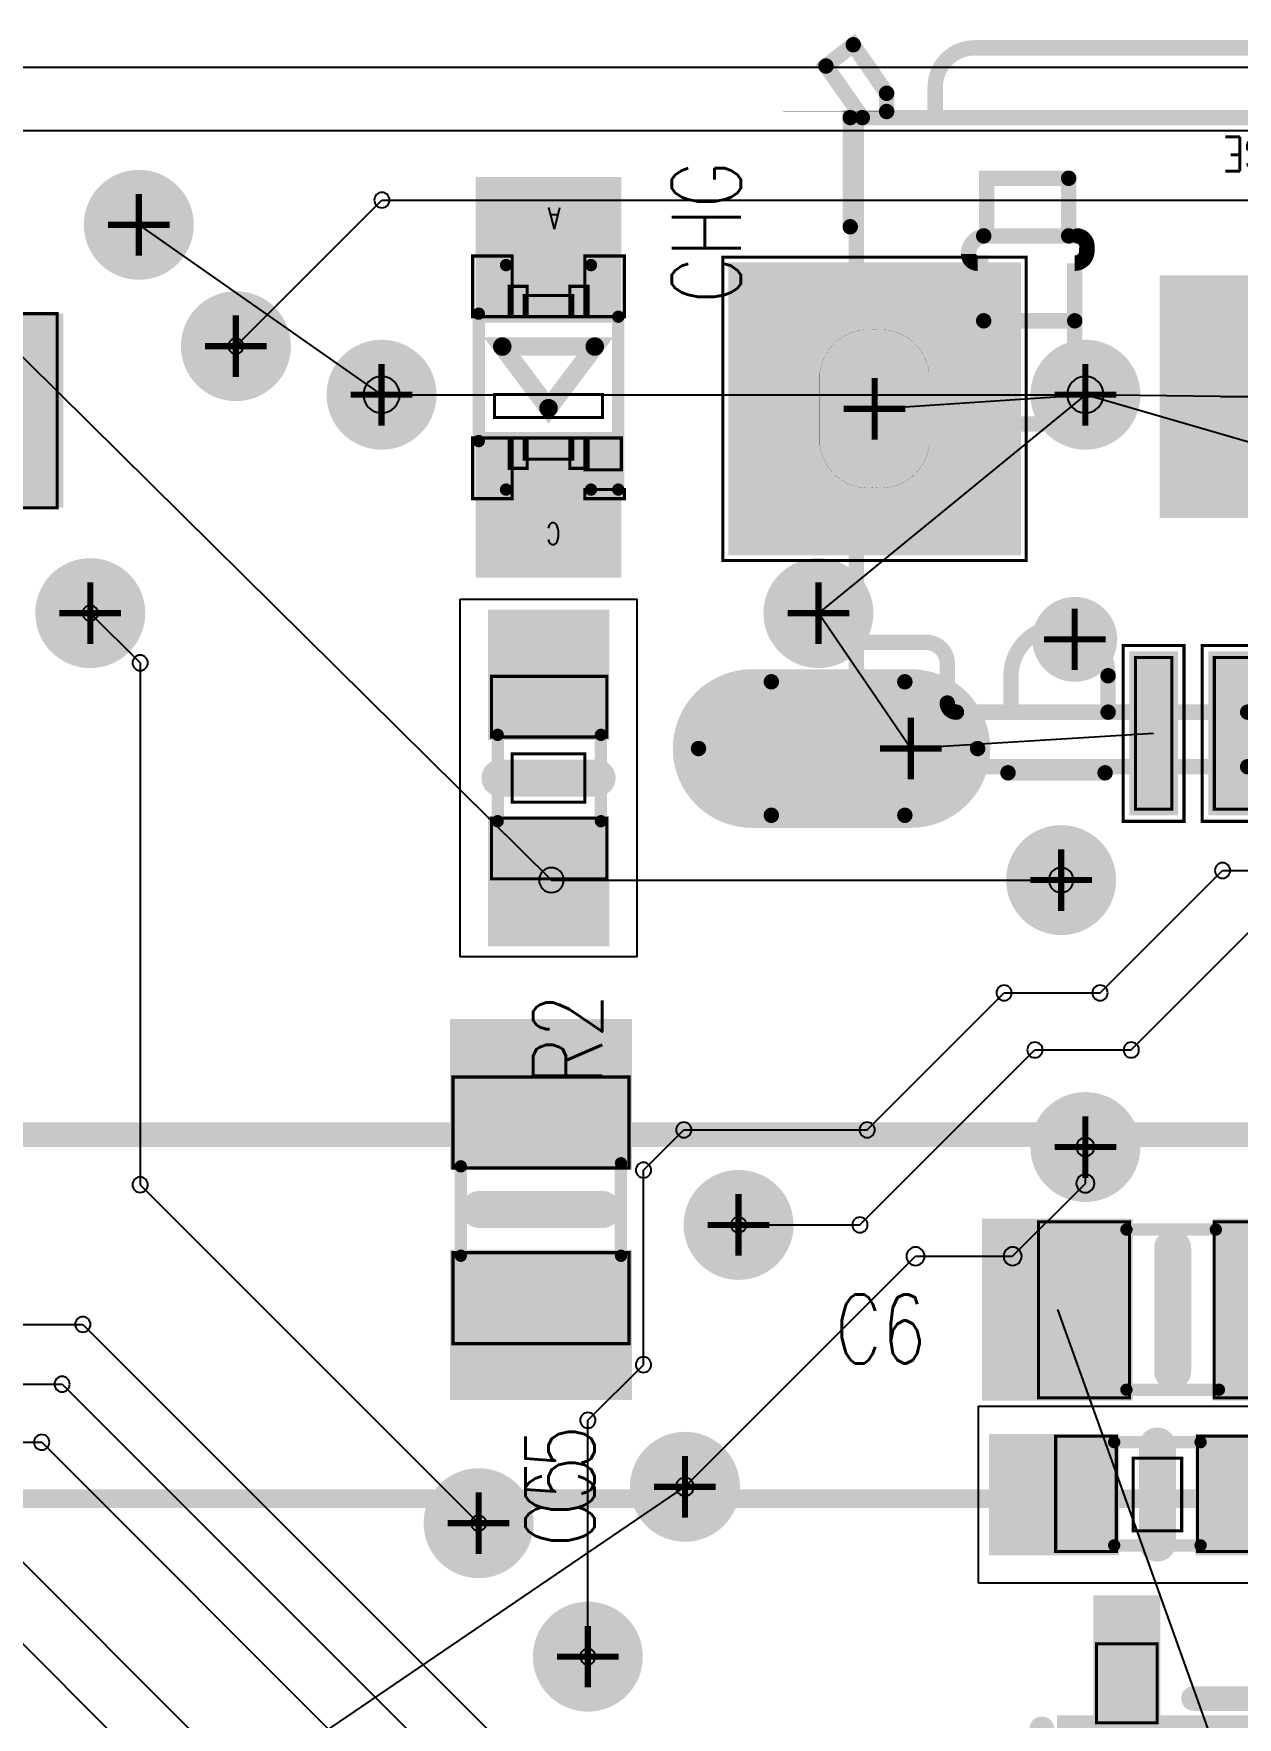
# Model space of a CAD drawing. Extents: x 0 to 113, y -1 to 56.
# Drawn here: x 32.33 to 42.25, y 40.9 to 54.78 of the extents above; entities that cross this region are included whole.
import ezdxf
from ezdxf.enums import TextEntityAlignment as Align

# ---------------------------------------------------------------- set-up
doc = ezdxf.new("R2010")
doc.units = 0
doc.header["$MEASUREMENT"] = 0
for name, pattern in [('KEEPOUT_10000000$0', [2, 1, 1]), ('POUR_01_-1_0_000000', [2, 1, 1]), ('SIG_0', [2, 1, 1]), ('SIG_28', [2, 1, 1]), ('SIG_29', [2, 1, 1]), ('SIG_30', [2, 1, 1]), ('SIG_34', [2, 1, 1]), ('SIG_70', [2, 1, 1]), ('SIG_72', [2, 1, 1]), ('SIG_73', [2, 1, 1]), ('SIG_74', [2, 1, 1]), ('SIG_79', [2, 1, 1])]:
    doc.linetypes.add(name, pattern=pattern)
doc.layers.get('0').update_dxf_attribs({"linetype": 'CONTINUOUS'})
for name, color, linetype in [('BOARD_OUTLINE_00', 254, 'CONTINUOUS'), ('DRIL_PLTE_THRU_01', 176, 'CONTINUOUS'), ('DRIL_PLTE_THRU_02', 255, 'CONTINUOUS'), ('DRIL_SYMBOL', 254, 'CONTINUOUS'), ('KEEPOUT_01', 130, 'CONTINUOUS'), ('LINK_00', 254, 'CONTINUOUS'), ('PADS_BOT', 253, 'CONTINUOUS'), ('PADS_INNER', 254, 'CONTINUOUS'), ('PADS_TOP', 254, 'CONTINUOUS'), ('PART_BOT_COPPER_15', 253, 'CONTINUOUS'), ('PART_BOT_COPPER_26', 254, 'CONTINUOUS'), ('PART_NAME_01', 254, 'CONTINUOUS'), ('PART_TOP_2DLINE_15', 253, 'CONTINUOUS'), ('PART_TOP_COPPER_07', 253, 'CONTINUOUS'), ('PART_TOP_COPPER_13', 136, 'CONTINUOUS'), ('PART_TOP_COPPER_14', 253, 'CONTINUOUS'), ('PART_TOP_COPPER_15', 253, 'CONTINUOUS'), ('PART_TOP_COPPER_21', 67, 'CONTINUOUS'), ('PART_TOP_COPPER_23', 186, 'CONTINUOUS'), ('PART_TOP_COPPER_26', 254, 'CONTINUOUS'), ('PART_TOP_TEXT_15', 253, 'CONTINUOUS'), ('POUR_HEADER_02', 34, 'CONTINUOUS'), ('TRACE_02', 34, 'CONTINUOUS')]:
    doc.layers.add(name, color=color, linetype=linetype)
doc.styles.add('W0$0064513333', font='simplex', dxfattribs={"width": 0.75})
doc.styles.add('W0$010322', font='simplex', dxfattribs={"width": 0.75})
doc.styles.add('W0$0206446667', font='simplex', dxfattribs={"width": 0.75})
doc.styles.add('W0$025806', font='simplex', dxfattribs={"width": 0.75})

# ---------------------------------------------------------------- blocks, each defined once
blk = doc.blocks.new('DRIL_SYMBOL_0$5')
at = {"layer": 'DRIL_SYMBOL', "const_width": 0.0508}
for points in [[(0, -0.254), (0, 0.254)], [(-0.254, 0), (0.254, 0)]]:
    blk.add_lwpolyline(points, dxfattribs=at)
blk = doc.blocks.new('DRIL_HOLE_0$5')
at = {"const_width": 0.25}
blk.add_lwpolyline([(-0.125, 0, 1), (0.125, 0, 1)], format="xyb", close=True, dxfattribs=at)
blk.add_blockref('DRIL_SYMBOL_0$5', (0, 0))
blk = doc.blocks.new('PAD_50')
at = {"const_width": 0.4532}
blk.add_lwpolyline([(0, -0.2266, 1), (0, 0.2266, 1)], format="xyb", close=True, dxfattribs=at)
blk = doc.blocks.new('PART_BODY_BOT_25')
at = {"layer": 'PART_BOT_COPPER_15', "const_width": 0.152}
blk.add_lwpolyline([(-14, -14.8), (-14, 20.2), (14, 20.2), (14, -14.8), (-14, -14.8)], dxfattribs=at)
at = {"layer": 'PART_BOT_COPPER_26', "const_width": 0.203}
blk.add_lwpolyline([(-17, -23), (-17, 23), (17, 23), (17, -23), (-17, -23)], dxfattribs=at)
blk = doc.blocks.new('SMOOTH_0$0254')
at = {"const_width": 0.0127}
blk.add_lwpolyline([(-0.00635, 0, 1), (0.00635, 0, 1)], format="xyb", close=True, dxfattribs=at)
blk = doc.blocks.new('SMOOTH_0$1524')
at = {"const_width": 0.0762}
blk.add_lwpolyline([(-0.0381, 0, 1), (0.0381, 0, 1)], format="xyb", close=True, dxfattribs=at)
blk = doc.blocks.new('PART_BODY_TOP_18')
at = {"layer": 'PART_TOP_COPPER_14', "const_width": 0.152}
blk.add_lwpolyline([(0.8, 0.8), (-0.8, 0.8), (-0.8, -0.8), (0.8, -0.8), (0.8, 0.8)], dxfattribs=at)
at = {"layer": 'PART_TOP_COPPER_23', "const_width": 0.0254}
for points in [[(-2.5, -0.8), (-2.5, 0.8), (-1.3, 0.8), (-1.3, -0.8)], [(1.3, -0.8), (1.3, 0.8), (2.5, 0.8), (2.5, -0.8)]]:
    blk.add_lwpolyline(points, close=True, dxfattribs=at)
at = {"layer": 'PART_TOP_COPPER_14'}
for p in [(-0.8, 0.8), (0.8, 0.8), (0.8, 0.8), (-0.8, -0.8), (0.8, -0.8)]:
    blk.add_blockref('SMOOTH_0$1524', p, dxfattribs=at)
at = {"layer": 'PART_TOP_COPPER_23'}
for p in [(-2.5, 0.8), (-1.3, 0.8), (1.3, 0.8), (2.5, 0.8), (-2.5, -0.8), (-1.3, -0.8), (1.3, -0.8), (2.5, -0.8)]:
    blk.add_blockref('SMOOTH_0$0254', p, dxfattribs=at)
at = {"layer": 'PART_TOP_TEXT_15', "style": 'W0$025806', "width": 0.75}
for s, p in [('C', (1.4, -0.4)), ('E', (-2.3, -0.5))]:
    blk.add_text(s, height=0.711, dxfattribs=at).set_placement(p)
blk = doc.blocks.new('DRIL_HOLE_0')
blk.add_lwpolyline([(0, 0, 1), (0, 0, 1)], format="xyb", close=True)
blk = doc.blocks.new('PAD_0')
blk.add_lwpolyline([(0, 0, 1), (0, 0, 1)], format="xyb", close=True)
blk = doc.blocks.new('PAD_25')
at = {"const_width": 1.5}
blk.add_lwpolyline([(-0.8, 0), (0.8, 0)], dxfattribs=at)
blk = doc.blocks.new('STK_TOP_26')
at = {"layer": 'DRIL_PLTE_THRU_01'}
blk.add_blockref('DRIL_HOLE_0', (0, 0), dxfattribs=at)
at = {"layer": 'DRIL_PLTE_THRU_02'}
blk.add_blockref('DRIL_HOLE_0', (0, 0), dxfattribs=at)
at = {"layer": 'PADS_BOT'}
blk.add_blockref('PAD_0', (0, 0), dxfattribs=at)
at = {"layer": 'PADS_INNER'}
blk.add_blockref('PAD_0', (0, 0), dxfattribs=at)
at = {"layer": 'PADS_TOP', "rotation": 90}
blk.add_blockref('PAD_25', (0, 0), dxfattribs=at)
blk = doc.blocks.new('SMOOTH_0$1016')
at = {"const_width": 0.0508}
blk.add_lwpolyline([(-0.0254, 0, 1), (0.0254, 0, 1)], format="xyb", close=True, dxfattribs=at)
blk = doc.blocks.new('SMOOTH_0$3048')
at = {"const_width": 0.1524}
blk.add_lwpolyline([(-0.0762, 0, 1), (0.0762, 0, 1)], format="xyb", close=True, dxfattribs=at)
blk = doc.blocks.new('PART_BODY_TOP_3')
at = {"layer": 'PART_TOP_COPPER_15', "const_width": 0.0254}
for points in [[(-1.0922, -0.7239), (-1.0922, 0.7262), (-0.3421, 0.7262), (-0.3421, -0.7239)], [(0.3556, -0.7239), (0.3556, 0.7262), (1.1057, 0.7262), (1.1057, -0.7239)]]:
    blk.add_lwpolyline(points, close=True, dxfattribs=at)
at = {"layer": 'PART_TOP_COPPER_15', "const_width": 0.1016}
for points in [[(-0.381, 0.66), (0.381, 0.66)], [(-0.356, -0.66), (0.381, -0.66)]]:
    blk.add_lwpolyline(points, dxfattribs=at)
at = {"layer": 'PART_TOP_COPPER_26', "const_width": 0.3048}
blk.add_lwpolyline([(0, 0.508), (0, -0.508)], dxfattribs=at)
at = {"layer": 'PART_TOP_COPPER_15'}
for name, p in [('SMOOTH_0$0254', (-1.0922, 0.7262)), ('SMOOTH_0$1016', (-0.381, 0.66)), ('SMOOTH_0$0254', (-0.3421, 0.7262)), ('SMOOTH_0$1016', (0.381, 0.66)), ('SMOOTH_0$0254', (0.3556, 0.7262)), ('SMOOTH_0$0254', (1.1057, 0.7262)), ('SMOOTH_0$1016', (-0.356, -0.66)), ('SMOOTH_0$1016', (0.381, -0.66)), ('SMOOTH_0$0254', (-1.0922, -0.7239)), ('SMOOTH_0$0254', (-0.3421, -0.7239)), ('SMOOTH_0$0254', (0.3556, -0.7239)), ('SMOOTH_0$0254', (1.1057, -0.7239))]:
    blk.add_blockref(name, p, dxfattribs=at)
at = {"layer": 'PART_TOP_COPPER_26'}
for p in [(0, 0.508), (0, -0.508)]:
    blk.add_blockref('SMOOTH_0$3048', p, dxfattribs=at)
blk = doc.blocks.new('PAD_2')
at = {"const_width": 1.24}
blk.add_lwpolyline([(-0.75, 0), (0.75, 0)], dxfattribs=at)
blk = doc.blocks.new('STK_TOP_4')
at = {"layer": 'DRIL_PLTE_THRU_01'}
blk.add_blockref('DRIL_HOLE_0', (0, 0), dxfattribs=at)
at = {"layer": 'DRIL_PLTE_THRU_02'}
blk.add_blockref('DRIL_HOLE_0', (0, 0), dxfattribs=at)
at = {"layer": 'PADS_BOT'}
blk.add_blockref('PAD_0', (0, 0), dxfattribs=at)
at = {"layer": 'PADS_INNER'}
blk.add_blockref('PAD_0', (0, 0), dxfattribs=at)
at = {"layer": 'PADS_TOP', "rotation": 90}
blk.add_blockref('PAD_2', (0, 0), dxfattribs=at)
blk = doc.blocks.new('PART_BODY_TOP_1')
at = {"layer": 'KEEPOUT_01', "linetype": 'KEEPOUT_10000000$0'}
blk.add_lwpolyline([(-1.473, -0.729), (-1.473, 0.729), (1.473, 0.729), (1.473, -0.729)], close=True, dxfattribs=at)
at = {"layer": 'PART_TOP_COPPER_07', "const_width": 0.0254}
blk.add_lwpolyline([(-0.1999, -0.3), (-0.1999, 0.3), (0.1999, 0.3), (0.1999, -0.3)], close=True, dxfattribs=at)
at = {"layer": 'PART_TOP_COPPER_15', "const_width": 0.0254}
for points in [[(-0.8382, -0.4699), (-0.8382, 0.4801), (-0.3381, 0.4801), (-0.3381, -0.4699)], [(0.3302, -0.4699), (0.3302, 0.4801), (0.8303, 0.4801), (0.8303, -0.4699)]]:
    blk.add_lwpolyline(points, close=True, dxfattribs=at)
at = {"layer": 'PART_TOP_COPPER_15', "const_width": 0.1016}
for points in [[(-0.356, 0.432), (0.356, 0.432)], [(-0.356, -0.419), (0.356, -0.419)]]:
    blk.add_lwpolyline(points, dxfattribs=at)
at = {"layer": 'PART_TOP_COPPER_26', "const_width": 0.3048}
blk.add_lwpolyline([(0, 0.4), (0, -0.4)], dxfattribs=at)
at = {"layer": 'PART_TOP_COPPER_07'}
for p in [(-0.1999, 0.3), (0.1999, 0.3), (-0.1999, -0.3), (0.1999, -0.3)]:
    blk.add_blockref('SMOOTH_0$0254', p, dxfattribs=at)
at = {"layer": 'PART_TOP_COPPER_15'}
for name, p in [('SMOOTH_0$0254', (-0.8382, 0.4801)), ('SMOOTH_0$1016', (-0.356, 0.432)), ('SMOOTH_0$0254', (-0.3381, 0.4801)), ('SMOOTH_0$1016', (0.356, 0.432)), ('SMOOTH_0$0254', (0.3302, 0.4801)), ('SMOOTH_0$0254', (0.8303, 0.4801)), ('SMOOTH_0$1016', (-0.356, -0.419)), ('SMOOTH_0$1016', (0.356, -0.419)), ('SMOOTH_0$0254', (-0.8382, -0.4699)), ('SMOOTH_0$0254', (-0.3381, -0.4699)), ('SMOOTH_0$0254', (0.3302, -0.4699)), ('SMOOTH_0$0254', (0.8303, -0.4699))]:
    blk.add_blockref(name, p, dxfattribs=at)
at = {"layer": 'PART_TOP_COPPER_26'}
for p in [(0, 0.4), (0, -0.4)]:
    blk.add_blockref('SMOOTH_0$3048', p, dxfattribs=at)
blk = doc.blocks.new('PAD_1')
at = {"const_width": 1}
blk.add_lwpolyline([(-0.5375, 0), (0.5375, 0)], dxfattribs=at)
blk = doc.blocks.new('STK_TOP_2')
at = {"layer": 'DRIL_PLTE_THRU_01'}
blk.add_blockref('DRIL_HOLE_0', (0, 0), dxfattribs=at)
at = {"layer": 'DRIL_PLTE_THRU_02'}
blk.add_blockref('DRIL_HOLE_0', (0, 0), dxfattribs=at)
at = {"layer": 'PADS_BOT'}
blk.add_blockref('PAD_0', (0, 0), dxfattribs=at)
at = {"layer": 'PADS_INNER'}
blk.add_blockref('PAD_0', (0, 0), dxfattribs=at)
at = {"layer": 'PADS_TOP'}
blk.add_blockref('PAD_1', (0, 0), dxfattribs=at)
blk = doc.blocks.new('PART_BODY_TOP_4')
at = {"layer": 'PART_TOP_2DLINE_15', "const_width": 0.0762}
blk.add_lwpolyline([(-0.553, 0.85, 1), (-0.347, 0.85, 1)], format="xyb", close=True, dxfattribs=at)
at = {"layer": 'PART_TOP_COPPER_15', "const_width": 0.0254}
for points in [[(-0.625, 0.925), (-0.625, 1), (-0.3, 1), (-0.3, 0.925)], [(0.3, 0.5), (0.3, 1), (0.625, 1), (0.625, 0.5)], [(-0.6, 0.5), (-0.6, 0.762), (-0.3, 0.762), (-0.3, 0.5)], [(-0.325, 0.5), (-0.325, 0.75), (-0.175, 0.75), (-0.175, 0.5)], [(0.175, 0.5), (0.175, 0.75), (0.325, 0.75), (0.325, 0.5)], [(-0.2, 0.5), (-0.2, 0.675), (0.2, 0.675), (0.2, 0.5)], [(-0.625, -1), (-0.625, -0.5), (-0.3, -0.5), (-0.3, -1)], [(-0.325, -0.75), (-0.325, -0.5), (-0.175, -0.5), (-0.175, -0.75)], [(-0.2, -0.675), (-0.2, -0.5), (0.2, -0.5), (0.2, -0.675)], [(0.175, -0.75), (0.175, -0.5), (0.325, -0.5), (0.325, -0.75)], [(0.3, -1), (0.3, -0.5), (0.625, -0.5), (0.625, -1)]]:
    blk.add_lwpolyline(points, close=True, dxfattribs=at)
at = {"layer": 'PART_TOP_COPPER_15', "const_width": 0.1016}
for points in [[(-0.575, -0.5), (-0.575, 0.925)], [(0.575, 0.525), (0.575, -0.525)]]:
    blk.add_lwpolyline(points, dxfattribs=at)
for points in [[(-0.35, 0.925, 0.8571037), (0.35, 0.925)], [(-0.35, -0.925, -0.8571037), (0.35, -0.925)]]:
    blk.add_lwpolyline(points, format="xyb", dxfattribs=at)
at = {"layer": 'PART_TOP_COPPER_26'}
for points, const_width in [([(0, 0.254), (-0.381, -0.254), (0.381, -0.254)], 0.1524), ([(-0.4445, 0.1405), (-0.4445, 0.331), (0.4445, 0.331), (0.4445, 0.1405)], 0.0254)]:
    blk.add_lwpolyline(points, close=True, dxfattribs=dict(at, const_width=const_width))
at = {"layer": 'PART_TOP_COPPER_15'}
for name, p in [('SMOOTH_0$0254', (-0.625, 1)), ('SMOOTH_0$1016', (-0.575, 0.925)), ('SMOOTH_0$1016', (-0.35, 0.925)), ('SMOOTH_0$0254', (-0.3, 1)), ('SMOOTH_0$0254', (0.3, 1)), ('SMOOTH_0$1016', (0.35, 0.925)), ('SMOOTH_0$0254', (0.625, 1)), ('SMOOTH_0$0254', (-0.625, 0.925)), ('SMOOTH_0$0254', (-0.3, 0.925)), ('SMOOTH_0$0254', (-0.6, 0.762)), ('SMOOTH_0$0254', (-0.325, 0.75)), ('SMOOTH_0$0254', (-0.3, 0.762)), ('SMOOTH_0$0254', (-0.175, 0.75)), ('SMOOTH_0$0254', (0.175, 0.75)), ('SMOOTH_0$0254', (0.325, 0.75)), ('SMOOTH_0$0254', (-0.2, 0.675)), ('SMOOTH_0$0254', (0.2, 0.675)), ('SMOOTH_0$1016', (0.575, 0.525)), ('SMOOTH_0$0254', (-0.6, 0.5)), ('SMOOTH_0$0254', (-0.325, 0.5)), ('SMOOTH_0$0254', (-0.3, 0.5)), ('SMOOTH_0$0254', (-0.2, 0.5)), ('SMOOTH_0$0254', (-0.175, 0.5)), ('SMOOTH_0$0254', (0.175, 0.5)), ('SMOOTH_0$0254', (0.2, 0.5)), ('SMOOTH_0$0254', (0.3, 0.5)), ('SMOOTH_0$0254', (0.325, 0.5)), ('SMOOTH_0$0254', (0.625, 0.5)), ('SMOOTH_0$0254', (-0.625, -0.5)), ('SMOOTH_0$1016', (-0.575, -0.5)), ('SMOOTH_0$0254', (-0.325, -0.5)), ('SMOOTH_0$0254', (-0.3, -0.5)), ('SMOOTH_0$0254', (-0.2, -0.5)), ('SMOOTH_0$0254', (-0.175, -0.5)), ('SMOOTH_0$0254', (0.175, -0.5)), ('SMOOTH_0$0254', (0.2, -0.5)), ('SMOOTH_0$0254', (0.3, -0.5)), ('SMOOTH_0$0254', (0.325, -0.5)), ('SMOOTH_0$1016', (0.575, -0.525)), ('SMOOTH_0$0254', (0.625, -0.5)), ('SMOOTH_0$0254', (-0.2, -0.675)), ('SMOOTH_0$0254', (0.2, -0.675)), ('SMOOTH_0$0254', (-0.325, -0.75)), ('SMOOTH_0$0254', (-0.175, -0.75)), ('SMOOTH_0$0254', (0.175, -0.75)), ('SMOOTH_0$0254', (0.325, -0.75)), ('SMOOTH_0$1016', (-0.35, -0.925)), ('SMOOTH_0$1016', (0.35, -0.925)), ('SMOOTH_0$0254', (-0.625, -1)), ('SMOOTH_0$0254', (-0.3, -1)), ('SMOOTH_0$0254', (0.3, -1)), ('SMOOTH_0$0254', (0.625, -1))]:
    blk.add_blockref(name, p, dxfattribs=at)
at = {"layer": 'PART_TOP_COPPER_26'}
for name, p in [('SMOOTH_0$0254', (-0.4445, 0.331)), ('SMOOTH_0$1524', (0, 0.254)), ('SMOOTH_0$0254', (0.4445, 0.331)), ('SMOOTH_0$0254', (-0.4445, 0.1405)), ('SMOOTH_0$0254', (0.4445, 0.1405)), ('SMOOTH_0$1524', (-0.381, -0.254)), ('SMOOTH_0$1524', (0.381, -0.254))]:
    blk.add_blockref(name, p, dxfattribs=at)
at = {"layer": 'PART_TOP_TEXT_15', "style": 'W0$0064513333', "width": 0.75}
for s, p in [('C', (-0.1, 1.2)), ('A', (-0.1, -1.4))]:
    blk.add_text(s, height=0.1778, dxfattribs=at).set_placement(p)
blk = doc.blocks.new('PAD_3')
at = {"const_width": 1.2}
blk.add_lwpolyline([(-0.6, 0), (0.6, 0)], dxfattribs=at)
blk = doc.blocks.new('STK_TOP_5')
at = {"layer": 'DRIL_PLTE_THRU_01'}
blk.add_blockref('DRIL_HOLE_0', (0, 0), dxfattribs=at)
at = {"layer": 'DRIL_PLTE_THRU_02'}
blk.add_blockref('DRIL_HOLE_0', (0, 0), dxfattribs=at)
at = {"layer": 'PADS_BOT'}
blk.add_blockref('PAD_0', (0, 0), dxfattribs=at)
at = {"layer": 'PADS_INNER'}
blk.add_blockref('PAD_0', (0, 0), dxfattribs=at)
at = {"layer": 'PADS_TOP'}
blk.add_blockref('PAD_3', (0, 0), dxfattribs=at)
blk = doc.blocks.new('SMOOTH_0$2032')
at = {"const_width": 0.1016}
blk.add_lwpolyline([(-0.0508, 0, 1), (0.0508, 0, 1)], format="xyb", close=True, dxfattribs=at)
blk = doc.blocks.new('PART_BODY_TOP_6')
at = {"layer": 'PART_TOP_COPPER_15', "const_width": 0.0254}
for points in [[(-1.2, 0.85), (-1.2, 1.5), (-0.7, 1.5), (-0.7, 0.85)], [(0.7, 0.85), (0.7, 1.5), (1.2, 1.5), (1.2, 0.85)], [(-1.2, -1.5), (-1.2, -0.85), (-0.7, -0.85), (-0.7, -1.5)], [(-0.25, -1.5), (-0.25, -0.85), (0.25, -0.85), (0.25, -1.5)], [(0.7, -1.5), (0.7, -0.85), (1.2, -0.85), (1.2, -1.5)]]:
    blk.add_lwpolyline(points, close=True, dxfattribs=at)
at = {"layer": 'PART_TOP_COPPER_15', "const_width": 0.2032}
blk.add_lwpolyline([(-1.4224, 0.8104), (1.4224, 0.8104), (1.4224, -0.8104), (-1.4224, -0.8104), (-1.4224, 0.8104)], dxfattribs=at)
at = {"layer": 'PART_TOP_COPPER_26', "const_width": 0.2032}
for points in [[(-0.4, 1.05), (0.4, 1.05)], [(-1.65, 0.8), (-1.65, -0.8)], [(1.65, 0.8), (1.65, -0.8)]]:
    blk.add_lwpolyline(points, dxfattribs=at)
at = {"layer": 'PART_TOP_COPPER_15'}
for name, p in [('SMOOTH_0$0254', (-1.2, 1.5)), ('SMOOTH_0$0254', (-0.7, 1.5)), ('SMOOTH_0$0254', (0.7, 1.5)), ('SMOOTH_0$0254', (1.2, 1.5)), ('SMOOTH_0$2032', (-1.4224, 0.8104)), ('SMOOTH_0$2032', (-1.4224, 0.8104)), ('SMOOTH_0$0254', (-1.2, 0.85)), ('SMOOTH_0$0254', (-0.7, 0.85)), ('SMOOTH_0$0254', (0.7, 0.85)), ('SMOOTH_0$0254', (1.2, 0.85)), ('SMOOTH_0$2032', (1.4224, 0.8104)), ('SMOOTH_0$2032', (-1.4224, -0.8104)), ('SMOOTH_0$2032', (1.4224, -0.8104)), ('SMOOTH_0$0254', (-1.2, -0.85)), ('SMOOTH_0$0254', (-0.7, -0.85)), ('SMOOTH_0$0254', (-0.25, -0.85)), ('SMOOTH_0$0254', (0.25, -0.85)), ('SMOOTH_0$0254', (0.7, -0.85)), ('SMOOTH_0$0254', (1.2, -0.85)), ('SMOOTH_0$0254', (-1.2, -1.5)), ('SMOOTH_0$0254', (-0.7, -1.5)), ('SMOOTH_0$0254', (-0.25, -1.5)), ('SMOOTH_0$0254', (0.25, -1.5)), ('SMOOTH_0$0254', (0.7, -1.5)), ('SMOOTH_0$0254', (1.2, -1.5))]:
    blk.add_blockref(name, p, dxfattribs=at)
at = {"layer": 'PART_TOP_COPPER_26'}
for p in [(-0.4, 1.05), (0.4, 1.05), (-1.65, 0.8), (1.65, 0.8), (-1.65, -0.8), (1.65, -0.8)]:
    blk.add_blockref('SMOOTH_0$2032', p, dxfattribs=at)
blk = doc.blocks.new('PAD_13')
at = {"const_width": 0.55}
blk.add_lwpolyline([(-0.6, 0), (0.6, 0)], dxfattribs=at)
blk = doc.blocks.new('STK_TOP_12')
at = {"layer": 'DRIL_PLTE_THRU_01'}
blk.add_blockref('DRIL_HOLE_0', (0, 0), dxfattribs=at)
at = {"layer": 'DRIL_PLTE_THRU_02'}
blk.add_blockref('DRIL_HOLE_0', (0, 0), dxfattribs=at)
at = {"layer": 'PADS_BOT'}
blk.add_blockref('PAD_0', (0, 0), dxfattribs=at)
at = {"layer": 'PADS_INNER'}
blk.add_blockref('PAD_0', (0, 0), dxfattribs=at)
at = {"layer": 'PADS_TOP', "rotation": 90}
blk.add_blockref('PAD_13', (0, 0), dxfattribs=at)
blk = doc.blocks.new('SMOOTH_0$001')
at = {"const_width": 0.0005}
blk.add_lwpolyline([(-0.00025, 0, 1), (0.00025, 0, 1)], format="xyb", close=True, dxfattribs=at)
blk = doc.blocks.new('SMOOTH_0$127')
at = {"const_width": 0.0635}
blk.add_lwpolyline([(-0.03175, 0, 1), (0.03175, 0, 1)], format="xyb", close=True, dxfattribs=at)
blk = doc.blocks.new('PART_BODY_TOP_5')
at = {"layer": 'PART_TOP_COPPER_13', "const_width": 0.001}
for points in [[(3.15, -2.2), (3.15, -1.6, -0.414214), (3.6, -1.25, -0.414214), (4.05, -1.6), (4.05, -2.2, -0.414214), (3.6, -2.55, -0.414214), (3.15, -2.2)], [(-4.05, -2.15), (-4.05, -1.6, -0.414214), (-3.7, -1.25), (-3.5, -1.25, -0.414214), (-3.15, -1.6), (-3.15, -2.15, -0.414214), (-3.5, -2.55), (-3.7, -2.55, -0.414214), (-4.05, -2.15)]]:
    blk.add_lwpolyline(points, format="xyb", dxfattribs=at)
at = {"layer": 'PART_TOP_COPPER_15'}
for points, const_width in [([(-3.425, 0.625), (-3.425, 0.75), (-3.575, 0.75), (-3.575, 1.05), (-0.475, 1.05), (-0.475, 0.6)], 0.127), ([(-0.475, 1.05), (0.525, 1.05), (3.6, 1.05), (3.6, 0.775), (3.35, 0.775), (3.35, 0.6)], 0.127), ([(0.525, 1.05), (0.525, 0.6)], 0.127), ([(-0.125, 0.175), (-0.125, 0.65), (0.1, 0.65), (0.1, 0.175)], 0.127), ([(-2.75, -2.625), (-2, -2.625)], 0.127), ([(1.95, -2.625), (2.7, -2.625)], 0.127), ([(-2.7, -3.325), (-2, -3.325)], 0.127), ([(2, -3.325), (2.7, -3.325)], 0.127), ([(-3.45, -4.3), (-3.45, -4.475), (-3.75, -4.9), (-3.975, -4.725), (-3.675, -4.3)], 0.127), ([(3.7, -4.3), (4, -4.725), (3.775, -4.9), (3.5, -4.5), (3.5, -4.35)], 0.127), ([(3.5, -4.35), (4.35, -4.35)], 0.001)]:
    blk.add_lwpolyline(points, dxfattribs=dict(at, const_width=const_width))
at = {"layer": 'PART_TOP_COPPER_15', "const_width": 0.127}
for points in [[(-3.725, 0.025), (-3.175, 0.025, 0.414214), (-2.975, 0.225), (-2.975, 0.45, -0.414214), (-2.825, 0.6), (-3.275, 0.6, 0.414214), (-3.75, 0.125), (-3.75, -4.3), (-3.675, -4.3), (-3.45, -4.3), (-3.075, -4.3), (3.1, -4.3), (3.7, -4.3), (3.75, -4.3), (3.75, 0.2, 0.414214), (3.35, 0.6), (2.925, 0.6), (2.475, 0.6)], [(1.675, 0.6), (1.675, 0.3, 0.414214), (2.075, -0.1, 0.414214), (2.475, 0.3), (2.475, 0.6), (1.675, 0.6), (0.525, 0.6), (0.525, 0.35, -0.414214), (0.325, 0.15), (-0.3, 0.15, -0.414214), (-0.475, 0.325), (-0.475, 0.6), (-1.65, 0.6), (-2.5, 0.6), (-2.825, 0.6)], [(-2.5, 0.6, -0.414214), (-2.425, 0.525), (-2.425, 0.325, 0.414214), (-2, -0.1, 0.414214), (-1.65, 0.25), (-1.65, 0.6)], [(2.925, 0.6, -0.414214), (3, 0.525), (3, 0.2, 0.414214), (3.175, 0.025), (3.725, 0.025)], [(-2.7, -3.8), (-2.7, -3.325), (-2.775, -3.325, -0.413702), (-2.85, -3.225), (-2.85, -3.2, -0.414214), (-2.75, -3.1), (-2.75, -2.625), (-2.75, -2.05, -0.414214), (-2.475, -1.775), (-2.225, -1.775, -0.414214), (-1.975, -2.025), (-1.975, -3.1), (-1.95, -3.1, -0.414214), (-1.875, -3.175, -0.414214), (-2.025, -3.325), (-2.025, -3.8), (-2.7, -3.8)], [(2, -3.8), (2, -3.325), (1.925, -3.325, -0.413702), (1.85, -3.225), (1.85, -3.2, -0.414214), (1.95, -3.1), (1.95, -2.625), (1.95, -2.05, -0.414214), (2.225, -1.775), (2.475, -1.775, -0.414214), (2.725, -2.025), (2.725, -3.1), (2.75, -3.1, -0.414214), (2.825, -3.175, -0.414214), (2.675, -3.325), (2.675, -3.8), (2, -3.8)], [(-3.075, -4.3), (-3.075, -4.525, 0.414214), (-2.725, -4.875), (2.775, -4.875, 0.414214), (3.1, -4.55), (3.1, -4.3)]]:
    blk.add_lwpolyline(points, format="xyb", dxfattribs=at)
at = {"layer": 'PART_TOP_COPPER_21', "const_width": 0.0254}
for points in [[(-1.55, 0.05), (-1.55, 1.5), (-1.05, 1.5), (-1.05, 0.05)], [(-0.9, 0.05), (-0.9, 1.5), (-0.4, 1.5), (-0.4, 0.05)], [(-0.25, 0.05), (-0.25, 1.5), (0.25, 1.5), (0.25, 0.05)], [(0.4, 0.05), (0.4, 1.5), (0.9, 1.5), (0.9, 0.05)], [(1.05, 0.05), (1.05, 1.5), (1.55, 1.5), (1.55, 0.05)]]:
    blk.add_lwpolyline(points, close=True, dxfattribs=at)
at = {"layer": 'PART_TOP_COPPER_23', "const_width": 0.127}
for points in [[(-5.05, 0.9, 0.414214), (-4.45, 0.35), (-3.35, 0.35, 0.414214), (-2.75, 0.9, 0.414214), (-3.35, 1.45), (-4.45, 1.45, 0.414214)], [(2.75, 0.9, 0.414214), (3.35, 0.35), (4.45, 0.35, 0.414214), (5.05, 0.9, 0.414214), (4.45, 1.45), (3.35, 1.45, 0.414214)]]:
    blk.add_lwpolyline(points, format="xyb", close=True, dxfattribs=at)
at = {"layer": 'PART_TOP_COPPER_23', "const_width": 0.0254}
for points in [[(-1.45, 0.15), (-1.45, 1.4), (-1.15, 1.4), (-1.15, 0.15)], [(-0.8, 0.15), (-0.8, 1.4), (-0.5, 1.4), (-0.5, 0.15)], [(-0.15, 0.15), (-0.15, 1.4), (0.15, 1.4), (0.15, 0.15)], [(0.5, 0.15), (0.5, 1.4), (0.8, 1.4), (0.8, 0.15)], [(1.15, 0.15), (1.15, 1.4), (1.45, 1.4), (1.45, 0.15)], [(-4.85, -3.15), (-4.85, -0.65), (-2.35, -0.65), (-2.35, -3.15)], [(2.35, -3.15), (2.35, -0.65), (4.85, -0.65), (4.85, -3.15)]]:
    blk.add_lwpolyline(points, close=True, dxfattribs=at)
at = {"layer": 'PART_TOP_COPPER_26', "const_width": 0.127}
for points in [[(-2.5, 1.1), (-1.7, 1.1)], [(1.7, 1.1), (2.5, 1.1)], [(-3.8, -3.4), (-3.8, -4.3), (3.8, -4.3), (3.8, -3.4)]]:
    blk.add_lwpolyline(points, dxfattribs=at)
at = {"layer": 'PART_TOP_COPPER_13'}
for p in [(3.6, -1.25), (-4.05, -1.6), (3.15, -1.6), (4.05, -1.6), (-4.05, -2.15), (3.15, -2.2), (3.15, -2.2), (4.05, -2.2), (3.6, -2.55)]:
    blk.add_blockref('SMOOTH_0$001', p, dxfattribs=at)
at = {"layer": 'PART_TOP_COPPER_15'}
for name, p in [('SMOOTH_0$127', (-3.575, 1.05)), ('SMOOTH_0$127', (-0.475, 1.05)), ('SMOOTH_0$127', (-0.475, 1.05)), ('SMOOTH_0$127', (0.525, 1.05)), ('SMOOTH_0$127', (0.525, 1.05)), ('SMOOTH_0$127', (-3.575, 0.75)), ('SMOOTH_0$127', (-3.425, 0.75)), ('SMOOTH_0$127', (-0.125, 0.65)), ('SMOOTH_0$127', (0.1, 0.65)), ('SMOOTH_0$127', (-3.425, 0.625)), ('SMOOTH_0$127', (-2.5, 0.6)), ('SMOOTH_0$127', (-2.425, 0.525)), ('SMOOTH_0$127', (-0.475, 0.6)), ('SMOOTH_0$127', (0.525, 0.6)), ('SMOOTH_0$127', (1.675, 0.6)), ('SMOOTH_0$127', (2.925, 0.6)), ('SMOOTH_0$127', (3, 0.525)), ('SMOOTH_0$127', (1.675, 0.3)), ('SMOOTH_0$127', (-0.125, 0.175)), ('SMOOTH_0$127', (0.1, 0.175)), ('SMOOTH_0$127', (-3.725, 0.025)), ('SMOOTH_0$127', (-3.175, 0.025)), ('SMOOTH_0$127', (-2.75, -2.625)), ('SMOOTH_0$127', (-2, -2.625)), ('SMOOTH_0$127', (1.95, -2.625)), ('SMOOTH_0$127', (2.7, -2.625)), ('SMOOTH_0$127', (-2.85, -3.2)), ('SMOOTH_0$127', (-2.85, -3.225)), ('SMOOTH_0$127', (1.85, -3.2)), ('SMOOTH_0$127', (1.85, -3.225)), ('SMOOTH_0$127', (-2.775, -3.325)), ('SMOOTH_0$127', (-2.7, -3.325)), ('SMOOTH_0$127', (-2.7, -3.325)), ('SMOOTH_0$127', (-2, -3.325)), ('SMOOTH_0$127', (1.925, -3.325)), ('SMOOTH_0$127', (2, -3.325)), ('SMOOTH_0$127', (2, -3.325)), ('SMOOTH_0$127', (2.7, -3.325)), ('SMOOTH_0$127', (-2.7, -3.8)), ('SMOOTH_0$127', (2, -3.8)), ('SMOOTH_0$127', (-3.675, -4.3)), ('SMOOTH_0$127', (-3.45, -4.3)), ('SMOOTH_0$127', (-3.075, -4.3)), ('SMOOTH_0$127', (3.5, -4.35)), ('SMOOTH_0$127', (3.7, -4.3)), ('SMOOTH_0$127', (-3.45, -4.475)), ('SMOOTH_0$127', (3.5, -4.5)), ('SMOOTH_0$001', (3.5, -4.35)), ('SMOOTH_0$001', (4.35, -4.35)), ('SMOOTH_0$127', (-3.075, -4.525)), ('SMOOTH_0$127', (-3.975, -4.725)), ('SMOOTH_0$127', (4, -4.725)), ('SMOOTH_0$127', (-3.75, -4.9)), ('SMOOTH_0$127', (3.775, -4.9))]:
    blk.add_blockref(name, p, dxfattribs=at)
at = {"layer": 'PART_TOP_COPPER_21'}
for p in [(-1.55, 1.5), (-1.05, 1.5), (-0.9, 1.5), (-0.4, 1.5), (-0.25, 1.5), (0.25, 1.5), (0.4, 1.5), (0.9, 1.5), (1.05, 1.5), (1.55, 1.5), (-1.55, 0.05), (-1.05, 0.05), (-0.9, 0.05), (-0.4, 0.05), (-0.25, 0.05), (0.25, 0.05), (0.4, 0.05), (0.9, 0.05), (1.05, 0.05), (1.55, 0.05)]:
    blk.add_blockref('SMOOTH_0$0254', p, dxfattribs=at)
at = {"layer": 'PART_TOP_COPPER_23'}
for name, p in [('SMOOTH_0$127', (-4.45, 1.45)), ('SMOOTH_0$127', (-3.35, 1.45)), ('SMOOTH_0$0254', (-1.45, 1.4)), ('SMOOTH_0$0254', (-1.15, 1.4)), ('SMOOTH_0$0254', (-0.8, 1.4)), ('SMOOTH_0$0254', (-0.5, 1.4)), ('SMOOTH_0$0254', (-0.15, 1.4)), ('SMOOTH_0$0254', (0.15, 1.4)), ('SMOOTH_0$0254', (0.5, 1.4)), ('SMOOTH_0$0254', (0.8, 1.4)), ('SMOOTH_0$0254', (1.15, 1.4)), ('SMOOTH_0$0254', (1.45, 1.4)), ('SMOOTH_0$127', (3.35, 1.45)), ('SMOOTH_0$127', (4.45, 1.45)), ('SMOOTH_0$127', (-5.05, 0.9)), ('SMOOTH_0$127', (-2.75, 0.9)), ('SMOOTH_0$127', (2.75, 0.9)), ('SMOOTH_0$127', (5.05, 0.9)), ('SMOOTH_0$127', (-4.45, 0.35)), ('SMOOTH_0$127', (-3.35, 0.35)), ('SMOOTH_0$127', (3.35, 0.35)), ('SMOOTH_0$127', (4.45, 0.35)), ('SMOOTH_0$0254', (-1.45, 0.15)), ('SMOOTH_0$0254', (-1.15, 0.15)), ('SMOOTH_0$0254', (-0.8, 0.15)), ('SMOOTH_0$0254', (-0.5, 0.15)), ('SMOOTH_0$0254', (-0.15, 0.15)), ('SMOOTH_0$0254', (0.15, 0.15)), ('SMOOTH_0$0254', (0.5, 0.15)), ('SMOOTH_0$0254', (0.8, 0.15)), ('SMOOTH_0$0254', (1.15, 0.15)), ('SMOOTH_0$0254', (1.45, 0.15)), ('SMOOTH_0$0254', (-4.85, -0.65)), ('SMOOTH_0$0254', (-2.35, -0.65)), ('SMOOTH_0$0254', (2.35, -0.65)), ('SMOOTH_0$0254', (4.85, -0.65)), ('SMOOTH_0$0254', (-4.85, -3.15)), ('SMOOTH_0$0254', (-2.35, -3.15)), ('SMOOTH_0$0254', (2.35, -3.15)), ('SMOOTH_0$0254', (4.85, -3.15))]:
    blk.add_blockref(name, p, dxfattribs=at)
at = {"layer": 'PART_TOP_COPPER_26'}
for p in [(-2.5, 1.1), (-1.7, 1.1), (1.7, 1.1), (2.5, 1.1), (-3.8, -3.4), (3.8, -3.4), (-3.8, -4.3), (3.8, -4.3)]:
    blk.add_blockref('SMOOTH_0$127', p, dxfattribs=at)
at = {"layer": 'PART_TOP_TEXT_15', "style": 'W0$010322', "width": 0.75}
blk.add_text('PCB EDGE', height=0.2845, dxfattribs=at).set_placement((0, -4), align=Align.MIDDLE_CENTER)
blk = doc.blocks.new('DRIL_SYMBOL_0$9')
at = {"layer": 'DRIL_SYMBOL', "const_width": 0.0508}
for points in [[(0, -0.254), (0, 0.254)], [(-0.254, 0), (0.254, 0)]]:
    blk.add_lwpolyline(points, dxfattribs=at)
blk = doc.blocks.new('DRIL_HOLE_0$9')
at = {"const_width": 0.45}
blk.add_lwpolyline([(-0.225, 0, 1), (0.225, 0, 1)], format="xyb", close=True, dxfattribs=at)
blk.add_blockref('DRIL_SYMBOL_0$9', (0, 0))
blk = doc.blocks.new('PAD_6')
at = {"const_width": 0.704}
blk.add_lwpolyline([(0, -0.352, 1), (0, 0.352, 1)], format="xyb", close=True, dxfattribs=at)
blk = doc.blocks.new('PAD_7')
at = {"const_width": 2.413}
blk.add_lwpolyline([(-1.2065, 0), (1.2065, 0)], dxfattribs=at)
blk = doc.blocks.new('STK_TOP_6')
at = {"layer": 'DRIL_PLTE_THRU_01'}
blk.add_blockref('DRIL_HOLE_0$9', (0, 0), dxfattribs=at)
at = {"layer": 'DRIL_PLTE_THRU_02'}
blk.add_blockref('DRIL_HOLE_0$9', (0, 0), dxfattribs=at)
at = {"layer": 'PADS_BOT', "rotation": 90}
blk.add_blockref('PAD_7', (0, 0), dxfattribs=at)
at = {"layer": 'PADS_INNER', "rotation": 90}
blk.add_blockref('PAD_6', (0, 0), dxfattribs=at)
at = {"layer": 'PADS_TOP', "rotation": 90}
blk.add_blockref('PAD_7', (0, 0), dxfattribs=at)
blk = doc.blocks.new('DRIL_SYMBOL_0$8')
at = {"layer": 'DRIL_SYMBOL', "const_width": 0.0508}
for points in [[(0, -0.254), (0, 0.254)], [(-0.254, 0), (0.254, 0)]]:
    blk.add_lwpolyline(points, dxfattribs=at)
blk = doc.blocks.new('DRIL_HOLE_0$8')
at = {"const_width": 0.4}
blk.add_lwpolyline([(-0.2, 0, 1), (0.2, 0, 1)], format="xyb", close=True, dxfattribs=at)
blk.add_blockref('DRIL_SYMBOL_0$8', (0, 0))
blk = doc.blocks.new('PAD_8')
at = {"const_width": 0.654}
blk.add_lwpolyline([(0, -0.327, 1), (0, 0.327, 1)], format="xyb", close=True, dxfattribs=at)
blk = doc.blocks.new('PAD_10')
at = {"const_width": 0.654}
blk.add_lwpolyline([(0, -0.327), (1.308, -0.327, 1), (1.308, 0.327), (0, 0.327, 1)], format="xyb", close=True, dxfattribs=at)
blk = doc.blocks.new('STK_TOP_8')
at = {"layer": 'DRIL_PLTE_THRU_01'}
blk.add_blockref('DRIL_HOLE_0$8', (0, 0), dxfattribs=at)
at = {"layer": 'DRIL_PLTE_THRU_02'}
blk.add_blockref('DRIL_HOLE_0$8', (0, 0), dxfattribs=at)
at = {"layer": 'PADS_BOT'}
blk.add_blockref('PAD_10', (0, 0), dxfattribs=at)
at = {"layer": 'PADS_INNER'}
blk.add_blockref('PAD_8', (0, 0), dxfattribs=at)
at = {"layer": 'PADS_TOP'}
blk.add_blockref('PAD_10', (0, 0), dxfattribs=at)
blk = doc.blocks.new('PAD_11')
at = {"const_width": 0.4}
blk.add_lwpolyline([(-0.675, 0), (0.675, 0)], dxfattribs=at)
blk = doc.blocks.new('STK_TOP_9')
at = {"layer": 'DRIL_PLTE_THRU_01'}
blk.add_blockref('DRIL_HOLE_0', (0, 0), dxfattribs=at)
at = {"layer": 'DRIL_PLTE_THRU_02'}
blk.add_blockref('DRIL_HOLE_0', (0, 0), dxfattribs=at)
at = {"layer": 'PADS_BOT'}
blk.add_blockref('PAD_0', (0, 0), dxfattribs=at)
at = {"layer": 'PADS_INNER'}
blk.add_blockref('PAD_0', (0, 0), dxfattribs=at)
at = {"layer": 'PADS_TOP', "rotation": 90}
blk.add_blockref('PAD_11', (0, 0), dxfattribs=at)
blk = doc.blocks.new('PAD_12')
at = {"const_width": 1}
blk.add_lwpolyline([(-1, 0), (1, 0)], dxfattribs=at)
blk = doc.blocks.new('STK_TOP_10')
at = {"layer": 'DRIL_PLTE_THRU_01'}
blk.add_blockref('DRIL_HOLE_0', (0, 0), dxfattribs=at)
at = {"layer": 'DRIL_PLTE_THRU_02'}
blk.add_blockref('DRIL_HOLE_0', (0, 0), dxfattribs=at)
at = {"layer": 'PADS_BOT'}
blk.add_blockref('PAD_0', (0, 0), dxfattribs=at)
at = {"layer": 'PADS_INNER'}
blk.add_blockref('PAD_0', (0, 0), dxfattribs=at)
at = {"layer": 'PADS_TOP', "rotation": 90}
blk.add_blockref('PAD_12', (0, 0), dxfattribs=at)
blk = doc.blocks.new('DRIL_SYMBOL_0$7')
at = {"layer": 'DRIL_SYMBOL', "const_width": 0.0508}
for points in [[(0, -0.254), (0, 0.254)], [(-0.254, 0), (0.254, 0)]]:
    blk.add_lwpolyline(points, dxfattribs=at)
blk = doc.blocks.new('DRIL_HOLE_0$7')
at = {"const_width": 0.35}
blk.add_lwpolyline([(-0.175, 0, 1), (0.175, 0, 1)], format="xyb", close=True, dxfattribs=at)
blk.add_blockref('DRIL_SYMBOL_0$7', (0, 0))
blk = doc.blocks.new('STK_TOP_11')
at = {"layer": 'DRIL_PLTE_THRU_01'}
blk.add_blockref('DRIL_HOLE_0$7', (0, 0), dxfattribs=at)
at = {"layer": 'DRIL_PLTE_THRU_02'}
blk.add_blockref('DRIL_HOLE_0$7', (0, 0), dxfattribs=at)
at = {"layer": 'PADS_BOT'}
blk.add_blockref('PAD_0', (0, 0), dxfattribs=at)
at = {"layer": 'PADS_INNER'}
blk.add_blockref('PAD_0', (0, 0), dxfattribs=at)
at = {"layer": 'PADS_TOP'}
blk.add_blockref('PAD_0', (0, 0), dxfattribs=at)
blk = doc.blocks.new('sad')
for centre, radius, start, end in [((35.203, 53.404), 0.0635, 0, 180), ((35.203, 53.404), 0.0635, 180, 0), ((34, 52.2), 0.0635, 0, 180), ((34, 52.2), 0.0635, 180, 0), ((35.2, 51.8), 0.15, 0, 180), ((41, 51.8), 0.15, 0, 180), ((35.2, 51.8), 0.15, 180, 0), ((41, 51.8), 0.15, 180, 0), ((32.8, 50), 0.0635, 0, 180), ((32.8, 50), 0.0635, 180, 0), ((33.211, 49.59), 0.0635, 0, 180), ((33.211, 49.59), 0.0635, 180, 0), ((36.6, 47.8), 0.102, 0, 180), ((40.8, 47.8), 0.102, 0, 180), ((42.13, 47.879), 0.0635, 0, 180), ((42.13, 47.879), 0.0635, 180, 0), ((36.6, 47.8), 0.102, 180, 0), ((40.8, 47.8), 0.102, 180, 0), ((40.33, 46.87), 0.0635, 0, 180), ((41.121, 46.87), 0.0635, 0, 180), ((40.33, 46.87), 0.0635, 180, 0), ((41.121, 46.87), 0.0635, 180, 0), ((40.584, 46.4), 0.0635, 0, 180), ((40.584, 46.4), 0.0635, 180, 0), ((41.378, 46.4), 0.0635, 0, 180), ((41.378, 46.4), 0.0635, 180, 0), ((37.691, 45.741), 0.0635, 0, 180), ((39.202, 45.741), 0.0635, 0, 180), ((37.691, 45.741), 0.0635, 180, 0), ((39.202, 45.741), 0.0635, 180, 0), ((41, 45.6), 0.075, 0, 180), ((41, 45.6), 0.075, 180, 0), ((37.359, 45.41), 0.0635, 0, 180), ((37.359, 45.41), 0.0635, 180, 0), ((41, 45.3), 0.075, 0, 180), ((33.211, 45.289), 0.0635, 0, 180), ((33.211, 45.289), 0.0635, 180, 0), ((41, 45.3), 0.075, 180, 0), ((38.142, 44.958), 0.0635, 0, 180), ((38.142, 44.958), 0.0635, 180, 0), ((39.142, 44.958), 0.0635, 0, 180), ((39.142, 44.958), 0.0635, 180, 0), ((39.6, 44.7), 0.075, 0, 180), ((39.6, 44.7), 0.075, 180, 0), ((40.4, 44.7), 0.075, 0, 180), ((40.4, 44.7), 0.075, 180, 0), ((32.739, 44.138), 0.0635, 0, 180), ((32.739, 44.138), 0.0635, 180, 0), ((37.359, 43.806), 0.0635, 0, 180), ((32.568, 43.646), 0.0635, 0, 180), ((37.359, 43.806), 0.0635, 180, 0), ((32.568, 43.646), 0.0635, 180, 0), ((36.9, 43.348), 0.0635, 0, 180), ((36.9, 43.348), 0.0635, 180, 0), ((32.4, 43.167), 0.0635, 0, 180), ((32.4, 43.167), 0.0635, 180, 0), ((37.7, 42.8), 0.075, 0, 180), ((37.7, 42.8), 0.075, 180, 0), ((36, 42.5), 0.0635, 0, 180), ((36, 42.5), 0.0635, 180, 0), ((36.9, 41.4), 0.0635, 0, 180), ((36.9, 41.4), 0.0635, 180, 0)]:
    blk.add_arc(centre, radius, start, end)
at = {"layer": 'BOARD_OUTLINE_00'}
blk.add_line((54.673, 53.975), (3.048, 53.975), dxfattribs=at)
at = {"layer": 'LINK_00', "linetype": 'SIG_0'}
for p, q in [((33.2, 53.2), (35.2, 51.8)), ((41, 51.8), (38.8, 50)), ((39.263, 51.684), (41, 51.8)), ((47.2, 50), (41, 51.8)), ((42.112, 51.784), (41, 51.8)), ((42.112, 51.784), (43.612, 51.784)), ((39.562, 48.884), (38.8, 50)), ((41.562, 49.009), (39.562, 48.884)), ((40.769, 44.26), (42.227, 40.196)), ((33.592, 40.005), (37.7, 42.8))]:
    blk.add_line(p, q, dxfattribs=at)
at = {"layer": 'POUR_HEADER_02', "linetype": 'POUR_01_-1_0_000000'}
blk.add_line((0, 54.5), (112.75, 54.5), dxfattribs=at)
at = {"layer": 'TRACE_02', "linetype": 'SIG_34'}
for p, q in [((31, 53.34), (36.6, 47.8)), ((36.6, 47.8), (40.8, 47.8))]:
    blk.add_line(p, q, dxfattribs=at)
at = {"layer": 'TRACE_02', "linetype": 'SIG_74'}
for p, q in [((34, 52.2), (35.203, 53.404)), ((35.203, 53.404), (48.006, 53.404)), ((32.8, 50), (33.211, 49.59)), ((33.211, 49.59), (33.211, 45.289)), ((33.211, 45.289), (36, 42.5))]:
    blk.add_line(p, q, dxfattribs=at)
at = {"layer": 'TRACE_02', "linetype": 'SIG_0'}
for p, q in [((35.2, 51.8), (41, 51.8)), ((41, 45.3), (41, 45.6)), ((40.4, 44.7), (41, 45.3)), ((37.7, 42.8), (39.6, 44.7)), ((39.6, 44.7), (40.4, 44.7))]:
    blk.add_line(p, q, dxfattribs=at)
at = {"layer": 'TRACE_02', "linetype": 'SIG_73'}
for p, q in [((41.121, 46.87), (42.13, 47.879)), ((42.13, 47.879), (47.857, 47.879)), ((39.202, 45.741), (40.33, 46.87)), ((40.33, 46.87), (41.121, 46.87)), ((37.359, 45.41), (37.691, 45.741)), ((37.691, 45.741), (39.202, 45.741)), ((37.359, 43.806), (37.359, 45.41)), ((36.9, 43.348), (37.359, 43.806)), ((36.9, 41.4), (36.9, 43.348))]:
    blk.add_line(p, q, dxfattribs=at)
at = {"layer": 'TRACE_02', "linetype": 'SIG_72'}
for p, q in [((41.378, 46.4), (42.4, 47.422)), ((39.142, 44.958), (40.584, 46.4)), ((40.584, 46.4), (41.378, 46.4)), ((38.142, 44.958), (39.142, 44.958))]:
    blk.add_line(p, q, dxfattribs=at)
at = {"layer": 'TRACE_02', "linetype": 'SIG_29'}
for p, q in [((26.993, 44.138), (32.739, 44.138)), ((32.739, 44.138), (42.227, 34.65))]:
    blk.add_line(p, q, dxfattribs=at)
at = {"layer": 'TRACE_02', "linetype": 'SIG_30'}
for p, q in [((26.839, 43.646), (32.568, 43.646)), ((32.568, 43.646), (41.435, 34.778))]:
    blk.add_line(p, q, dxfattribs=at)
at = {"layer": 'TRACE_02', "linetype": 'SIG_28'}
for p, q in [((25.18, 43.167), (32.4, 43.167)), ((32.4, 43.167), (40.534, 35.033))]:
    blk.add_line(p, q, dxfattribs=at)
at = {"layer": 'TRACE_02', "linetype": 'SIG_70'}
blk.add_line((31.877, 42.545), (35.751, 38.672), dxfattribs=at)
at = {"layer": 'TRACE_02', "linetype": 'SIG_79'}
blk.add_line((31.699, 42.049), (34.818, 38.93), dxfattribs=at)
for name, p, rotation in [('PART_BODY_TOP_5', (42.862, 49.784), 180), ('STK_TOP_6', (39.263, 51.684), 180), ('STK_TOP_5', (36.576, 52.993), 180), ('PART_BODY_TOP_4', (36.576, 51.943), 180), ('STK_TOP_10', (42.112, 51.784), 180), ('STK_TOP_5', (36.576, 50.893), 180), ('STK_TOP_2', (36.576, 49.491), 270), ('PART_BODY_TOP_1', (36.576, 48.641), 270), ('STK_TOP_11', (40.912, 49.784), 180), ('STK_TOP_9', (41.562, 49.009), 180), ('STK_TOP_9', (42.212, 49.009), 180), ('STK_TOP_8', (39.562, 48.884), 180), ('STK_TOP_2', (36.576, 47.791), 270), ('STK_TOP_4', (36.513, 46.035), 270), ('PART_BODY_TOP_3', (36.513, 45.085), 270), ('STK_TOP_4', (40.769, 44.26), 180), ('STK_TOP_4', (42.669, 44.26), 180), ('PART_BODY_TOP_3', (41.719, 44.26), 180), ('STK_TOP_4', (36.513, 44.135), 270)]:
    blk.add_blockref(name, p, dxfattribs=dict(rotation=rotation))
for name, p in [('STK_TOP_26', (31.828, 51.668)), ('PART_BODY_TOP_18', (30.028, 51.668)), ('PART_BODY_TOP_1', (41.593, 42.736)), ('STK_TOP_2', (40.742, 42.736)), ('STK_TOP_2', (42.443, 42.736)), ('STK_TOP_12', (41.341, 41.305)), ('PART_BODY_TOP_6', (42.291, 40.005))]:
    blk.add_blockref(name, p)
at = {"xscale": -1, "rotation": 270}
blk.add_blockref('PART_BODY_BOT_25', (40.132, 28.702), dxfattribs=at)
at = {"layer": 'DRIL_PLTE_THRU_01'}
for p in [(33.2, 53.2), (34, 52.2), (35.2, 51.8), (41, 51.8), (32.8, 50), (38.8, 50), (40.8, 47.8), (41, 45.6), (38.142, 44.958), (37.7, 42.8), (36, 42.5), (36.9, 41.4)]:
    blk.add_blockref('DRIL_HOLE_0$5', p, dxfattribs=at)
at = {"layer": 'DRIL_PLTE_THRU_02'}
for p in [(33.2, 53.2), (34, 52.2), (35.2, 51.8), (41, 51.8), (32.8, 50), (38.8, 50), (40.8, 47.8), (41, 45.6), (38.142, 44.958), (37.7, 42.8), (36, 42.5), (36.9, 41.4)]:
    blk.add_blockref('DRIL_HOLE_0$5', p, dxfattribs=at)
at = {"layer": 'PADS_BOT'}
for p in [(33.2, 53.2), (34, 52.2), (35.2, 51.8), (41, 51.8), (32.8, 50), (38.8, 50), (40.8, 47.8), (41, 45.6), (38.142, 44.958), (37.7, 42.8), (36, 42.5), (36.9, 41.4)]:
    blk.add_blockref('PAD_50', p, dxfattribs=at)
at = {"layer": 'PADS_INNER'}
for p in [(33.2, 53.2), (34, 52.2), (35.2, 51.8), (41, 51.8), (32.8, 50), (38.8, 50), (40.8, 47.8), (41, 45.6), (38.142, 44.958), (37.7, 42.8), (36, 42.5), (36.9, 41.4)]:
    blk.add_blockref('PAD_50', p, dxfattribs=at)
at = {"layer": 'PADS_TOP'}
for p in [(33.2, 53.2), (34, 52.2), (35.2, 51.8), (41, 51.8), (32.8, 50), (38.8, 50), (40.8, 47.8), (41, 45.6), (38.142, 44.958), (37.7, 42.8), (36, 42.5), (36.9, 41.4)]:
    blk.add_blockref('PAD_50', p, dxfattribs=at)
at = {"layer": 'PART_NAME_01', "style": 'W0$0206446667', "width": 0.75}
for s, p in [('CHG', (37.592, 53.721)), ('CHG', (37.592, 53.721)), ('R2', (36.449, 46.863)), ('R2', (36.449, 46.863)), ('C5', (36.386, 43.307)), ('C5', (36.386, 43.053))]:
    blk.add_text(s, height=0.569, rotation=90, dxfattribs=at).set_placement(p, align=Align.TOP_RIGHT)
blk.add_text('C6', height=0.569, dxfattribs=at).set_placement((39.688, 44.386), align=Align.TOP_RIGHT)
blk.add_text('C6', height=0.569, dxfattribs=at).set_placement((39.688, 44.386), align=Align.TOP_RIGHT)

msp = doc.modelspace()

# ---------------------------------------------------------------- block references
at = {"linetype": 'Continuous'}
msp.add_blockref('sad', (0, 0), dxfattribs=at)

doc.saveas('drawing.dxf')
